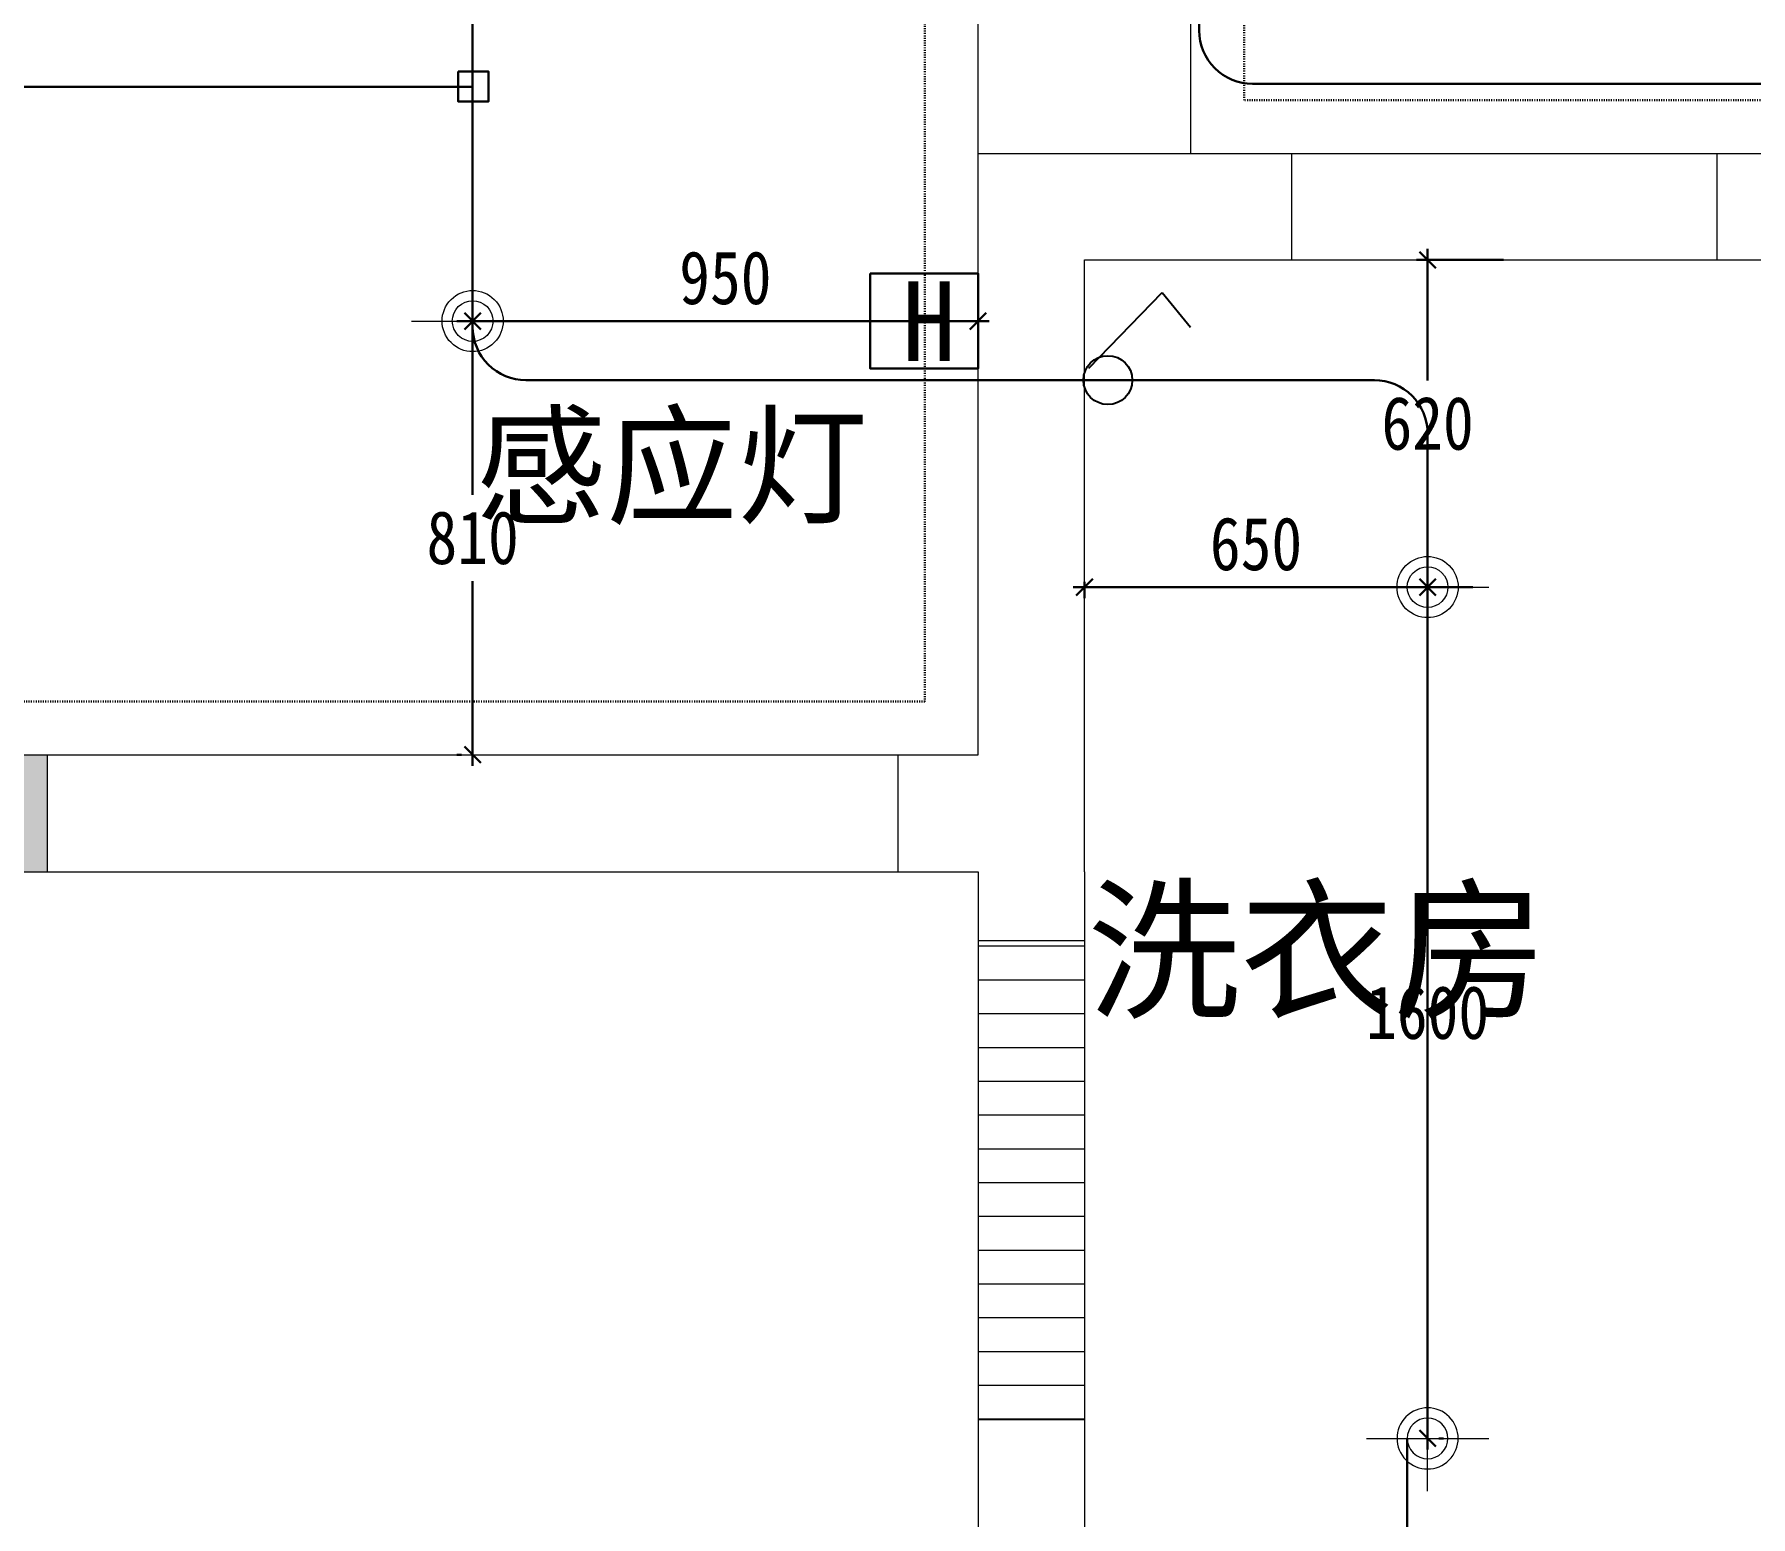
# Model space of a CAD drawing. Header units: millimetres. Extents: x -41640 to 3079702, y -5257903 to 68462.
# Drawn here: x 16109 to 19335, y 37008 to 39794 of the extents above; entities that cross this region are included whole.
import ezdxf

# ---------------------------------------------------------------- set-up
doc = ezdxf.new("R2010")
doc.units = ezdxf.units.MM
doc.header["$LTSCALE"] = 10
for name, pattern in [('ACAD_ISO03W100', [30, 12, -18]), ('ACAD_ISO04W100', [30.5, 24, -3, 0.5, -3]), ('CONTINOUS', [0])]:
    doc.linetypes.add(name, pattern=pattern)
doc.layers.get('0').update_dxf_attribs({"color": 255})
doc.layers.get('Defpoints').update_dxf_attribs({"color": 255})
for name, color, linetype, lineweight in [('1灯位开关布线图', 1, 'Continuous', 30), ('1灯位开关布置图', 5, 'Continuous', 30), ('1灯具', 2, 'Continuous', 30), ('1空调', 3, 'Continuous', 30), ('标注', 250, 'Continuous', 0), ('浅线', 251, 'CONTINOUS', 0)]:
    doc.layers.add(name, color=color, linetype=linetype, lineweight=lineweight)
doc.layers.add('2323', color=4, linetype='Continuous')
doc.layers.add('A轴线', color=82, linetype='ACAD_ISO04W100')
doc.styles.add('夏建东', font='', dxfattribs={"width": 0.85})
doc.styles.add('宋体', font='', dxfattribs={"height": 2.5})
doc.styles.add('标注', font='', dxfattribs={"height": 60})
doc.styles.add('邓林', font='simhei.ttf')
doc.styles.get('夏建东').set_extended_font_data('SimSun')
doc.styles.get('宋体').set_extended_font_data('SimSun')
doc.styles.get('标注').set_extended_font_data('SimSun')
doc.dimstyles.new('g', dxfattribs={"dimtxt": 100, "dimasz": 31, "dimexe": 21, "dimexo": 30, "dimgap": 31, "dimtad": 1, "dimtih": 1, "dimtoh": 1, "dimdec": 0, "dimrnd": 10, "dimdsep": 46, "dimtxsty": '夏建东', "dimblk": 'OBLIQUE', "dimcen": 2.5, "dimdle": 21, "dimclrd": 5, "dimclre": 5, "dimclrt": 5, "dimadec": 0, "dimazin": 0, "dimtfac": 1, "dimtdec": 0, "dimtmove": 2, "dimatfit": 3, "dimldrblk": 'DOT', "dimfxl": 300, "dimlwd": -1, "dimlwe": -1, "dimarcsym": 1})

# ---------------------------------------------------------------- blocks, each defined once
blk = doc.blocks.new('g')
at = {"layer": '标注', "color": 2, "linetype": 'ByBlock'}
for p, q in [((2651941.9, -3543612.5), (2651941.9, -3543413.8)), ((2652056.8, -3543513.2), (2651827, -3543513.2))]:
    blk.add_line(p, q, dxfattribs=at)
for major_axis, start_param, end_param in [((2.2, 57.4), 0.823782, 7.106967), ((3.2, 38.1), 0.868899, 7.152084)]:
    blk.add_ellipse((2651941.9, -3543513.2), major_axis=major_axis, ratio=1, start_param=start_param, end_param=end_param, dxfattribs=at)
blk = doc.blocks.new('_Oblique')
at = {"color": 0, "linetype": 'ByBlock', "lineweight": -2}
blk.add_line((-0.5, -0.5), (0.5, 0.5), dxfattribs=at)
blk = doc.blocks.new('*D390')
at = {"layer": '1灯位开关布置图', "color": 5}
for p, q in [((18870, 39370.4), (18706.6, 39370.4)), ((18727.6, 39391.4), (18727.6, 39143.9)), ((18727.6, 38734.4), (18727.6, 38981.9)), ((18812.4, 38755.4), (18706.6, 38755.4))]:
    blk.add_line(p, q, dxfattribs=at)
at = {"layer": 'Defpoints', "color": 0, "lineweight": 30}
for p in [(18900, 39370.4), (18727.6, 38755.4), (18842.4, 38755.4)]:
    blk.add_point(p, dxfattribs=at)
at = {"layer": '1灯位开关布置图', "color": 5, "xscale": 31, "yscale": 31, "zscale": 31}
for p, rotation in [((18727.6, 39370.4), 90), ((18727.6, 38755.4), 270)]:
    blk.add_blockref('_Oblique', p, dxfattribs=dict(at, rotation=rotation))
at = {"layer": '1灯位开关布置图', "color": 5, "insert": (18727.6, 39062.9), "char_height": 100, "attachment_point": 5, "style": '夏建东'}
blk.add_mtext('620', dxfattribs=at)
blk = doc.blocks.new('_Dot')
at = {"color": 0, "linetype": 'ByBlock', "lineweight": -2}
blk.add_line((-0.5, 0), (-1, 0), dxfattribs=at)
at = {"color": 0, "linetype": 'ByBlock', "const_width": 0.5}
blk.add_lwpolyline([(-0.25, 0, 1), (0.25, 0, 1)], format="xyb", close=True, dxfattribs=at)
blk = doc.blocks.new('*D391')
at = {"layer": '1灯位开关布置图', "color": 5}
for p, q in [((18812.4, 38755.4), (18706.6, 38755.4)), ((18727.6, 38776.4), (18727.6, 38036.4)), ((18727.6, 37134.4), (18727.6, 37874.4)), ((18757.6, 37155.4), (18748.6, 37155.4))]:
    blk.add_line(p, q, dxfattribs=at)
at = {"layer": 'Defpoints', "color": 0, "lineweight": 30}
for p in [(18842.4, 38755.4), (18727.6, 37155.4), (18727.6, 37155.4)]:
    blk.add_point(p, dxfattribs=at)
at = {"layer": '1灯位开关布置图', "color": 5, "xscale": 31, "yscale": 31, "zscale": 31}
for p, rotation in [((18727.6, 38755.4), 90), ((18727.6, 37155.4), 270)]:
    blk.add_blockref('_Oblique', p, dxfattribs=dict(at, rotation=rotation))
at = {"layer": '1灯位开关布置图', "color": 5, "insert": (18727.6, 37955.4), "char_height": 100, "attachment_point": 5, "style": '夏建东'}
blk.add_mtext('1600', dxfattribs=at)
blk = doc.blocks.new('*D399')
at = {"layer": '1灯位开关布置图', "color": 5}
for p, q in [((16911.6, 39255.4), (17903.6, 39255.4)), ((16932.6, 39225.4), (16932.6, 39234.4)), ((17882.6, 39225.4), (17882.6, 39234.4))]:
    blk.add_line(p, q, dxfattribs=at)
at = {"layer": 'Defpoints', "color": 0, "lineweight": 30}
for p in [(16932.6, 39255.4), (17882.6, 39255.4), (17882.6, 39255.4)]:
    blk.add_point(p, dxfattribs=at)
at = {"layer": '1灯位开关布置图', "color": 5, "xscale": 31, "yscale": 31, "zscale": 31, "rotation": 180}
blk.add_blockref('_Oblique', (16932.6, 39255.4), dxfattribs=at)
at = {"layer": '1灯位开关布置图', "color": 5, "xscale": 31, "yscale": 31, "zscale": 31}
blk.add_blockref('_Oblique', (17882.6, 39255.4), dxfattribs=at)
at = {"layer": '1灯位开关布置图', "color": 5, "insert": (17407.6, 39336.4), "char_height": 100, "attachment_point": 5, "style": '夏建东'}
blk.add_mtext('950', dxfattribs=at)
blk = doc.blocks.new('*D400')
at = {"layer": '1灯位开关布置图', "color": 5}
for p, q in [((16932.6, 39276.4), (16932.6, 38928.9)), ((16902.6, 39255.4), (16911.6, 39255.4)), ((16932.6, 38419.4), (16932.6, 38766.9)), ((16902.6, 38440.4), (16911.6, 38440.4))]:
    blk.add_line(p, q, dxfattribs=at)
at = {"layer": 'Defpoints', "color": 0, "lineweight": 30}
for p in [(16932.6, 39255.4), (16932.6, 38440.4), (16932.6, 38440.4)]:
    blk.add_point(p, dxfattribs=at)
at = {"layer": '1灯位开关布置图', "color": 5, "xscale": 31, "yscale": 31, "zscale": 31}
for p, rotation in [((16932.6, 39255.4), 90), ((16932.6, 38440.4), 270)]:
    blk.add_blockref('_Oblique', p, dxfattribs=dict(at, rotation=rotation))
at = {"layer": '1灯位开关布置图', "color": 5, "insert": (16932.6, 38847.9), "char_height": 100, "attachment_point": 5, "style": '夏建东'}
blk.add_mtext('810', dxfattribs=at)
blk = doc.blocks.new('单联防水')
at = {"layer": '2323', "color": 0}
for p, q in [((88188.8, 78164.9), (88289.4, 78268.3)), ((88289.4, 78268.3), (88327.8, 78221))]:
    blk.add_line(p, q, dxfattribs=at)
blk.add_circle((88215, 78148.4), 33.4, dxfattribs=at)
at = {"layer": 'A轴线', "color": 0, "linetype": 'ByBlock'}
for p, q in [((88248.4, 78148.4), (88181.6, 78148.4)), ((88215, 78148.4), (88248.4, 78148.4))]:
    blk.add_line(p, q, dxfattribs=at)
blk = doc.blocks.new('*D714')
at = {"layer": '1灯位开关布置图', "color": 5}
for p, q in [((18748.6, 38755.4), (18061.6, 38755.4)), ((18082.6, 38765.4), (18082.6, 38734.4)), ((18727.6, 38755.4), (18727.6, 38776.4))]:
    blk.add_line(p, q, dxfattribs=at)
at = {"layer": 'Defpoints', "color": 0, "linetype": 'Continuous', "lineweight": 30}
for p in [(18082.6, 38795.4), (18082.6, 38755.4), (18727.6, 38755.4)]:
    blk.add_point(p, dxfattribs=at)
at = {"layer": '1灯位开关布置图', "color": 5, "linetype": 'Continuous', "xscale": 31, "yscale": 31, "zscale": 31, "rotation": 180}
blk.add_blockref('_Oblique', (18082.6, 38755.4), dxfattribs=at)
at = {"layer": '1灯位开关布置图', "color": 5, "linetype": 'Continuous', "xscale": 31, "yscale": 31, "zscale": 31}
blk.add_blockref('_Oblique', (18727.6, 38755.4), dxfattribs=at)
at = {"layer": '1灯位开关布置图', "color": 5, "linetype": 'Continuous', "lineweight": 30, "insert": (18405.1, 38836.4), "char_height": 100, "attachment_point": 5, "style": '夏建东'}
blk.add_mtext('650', dxfattribs=at)

msp = doc.modelspace()

# ---------------------------------------------------------------- hatches: boundary and pattern name
at = {"layer": '浅线'}
msp.add_hatch(color=256, dxfattribs=at).paths.add_polyline_path([(15982.6, 39570.4), (12982.6, 39570.4), (12982.6, 38570.4), (10582.3, 38570.4), (10582.3, 38370.4), (10782.3, 38370.4), (10782.3, 34570.4), (10982.3, 34570.4), (10982.3, 38370.4), (13182.6, 38370.4), (13182.6, 39370.4), (15782.6, 39370.4), (15782.6, 38220.4), (16132.6, 38220.4), (16132.6, 38440.4), (15982.6, 38440.4)])
h = msp.add_hatch(dxfattribs=at)
h.set_pattern_fill('ANSI31', color=256, scale=20, angle=135, style=0)
h.set_pattern_definition([(180, (-3246102.35, 3453682.334), (-1e-14, -63.5), [])])
h.paths.add_polyline_path([(18082.6, 38090.4), (17882.6, 38090.4), (17882.6, 37190.4), (18082.6, 37190.4)])

# ---------------------------------------------------------------- linework, layer by layer
at = {"layer": '1灯位开关布线图', "color": 6, "linetype": 'Continuous', "lineweight": 30}
for points in [[(16932.6, 39255.4), (16932.6, 42900.7, 0.414214), (16832.6, 43000.7), (16704, 43000.7, -0.414214), (16604, 43100.7), (16604, 43258.2)], [(18126.7, 39144.4), (17032.6, 39144.4, -0.414214), (16932.6, 39244.4), (16932.6, 39255.4)], [(18827.6, 35455.4), (18789.3, 35455.4, -0.414214), (18689.3, 35555.4), (18689.3, 37155.4)]]:
    msp.add_lwpolyline(points, format="xyb", dxfattribs=at)
at = {"layer": '1灯位开关布线图', "linetype": 'Continuous', "lineweight": 30, "elevation": 0}
msp.add_lwpolyline([(16905.5, 39724.6), (16962.1, 39724.6), (16962.1, 39668), (16905.5, 39668)], close=True, dxfattribs=at)
at = {"layer": '1灯位开关布线图', "color": 6, "linetype": 'Continuous', "lineweight": 30, "elevation": 0}
msp.add_lwpolyline([(15609.2, 39695.9), (16932.6, 39695.9)], dxfattribs=at)
at = {"layer": '1灯位开关布线图', "lineweight": 30}
msp.add_lwpolyline([(17679.9, 39344.9), (17882.6, 39344.9), (17882.6, 39166), (17679.9, 39166), (17679.9, 39344.9)], dxfattribs=at)
at = {"layer": '1灯位开关布线图', "linetype": 'Continuous', "lineweight": 30}
msp.add_lwpolyline([(16932.6, 39255.4), (17882.6, 39255.4)], dxfattribs=at)
msp.add_lwpolyline([(18727.6, 37155.4), (18727.6, 39044.4, 0.414214), (18627.6, 39144.4), (18126.7, 39144.4)], format="xyb", dxfattribs=at)
at = {"layer": '1灯具', "linetype": 'ACAD_ISO03W100', "ltscale": 0.015}
msp.add_lwpolyline([(3182.3, 44270.4), (12482.6, 44270.4), (12482.6, 42770.4), (13082.6, 42770.4), (13082.6, 43070.4), (17782.6, 43070.4), (17782.6, 42770.4), (18382.6, 42770.4), (18382.6, 43270.4), (24032.6, 43270.4), (24032.6, 37240.4), (20572.6, 37240.4), (20572.6, 39670.4), (18382.6, 39670.4), (18382.6, 40170.4), (17782.6, 40170.4), (17782.6, 38540.4), (16082.6, 38540.4), (16082.6, 39870.4), (13082.6, 39870.4), (13082.6, 40170.4), (12482.6, 40170.4), (12482.6, 38670.4), (3182.3, 38670.4)], close=True, dxfattribs=at)
at = {"layer": '1空调', "color": 1, "linetype": 'Continuous', "lineweight": 30}
msp.add_lwpolyline([(21280, 36540.4), (21280, 36806.5, 0.414214), (21180, 36906.5), (20860.1, 36906.5, -0.414214), (20760.1, 37006.5), (20760.1, 39601.4, 0.414214), (20660.1, 39701.4), (18398.4, 39701.4, -0.414214), (18298.4, 39801.4), (18298.4, 41999.3)], format="xyb", dxfattribs=at)
at = {"layer": '浅线', "ltscale": 0.5}
for p, q in [((17882.6, 38440.4), (17882.6, 39570.4)), ((17882.6, 39570.4), (18472.1, 39570.4, 0)), ((18472.1, 39370.4, 0), (18472.1, 39570.4, 0)), ((18472.1, 39570.4, 0), (19272.1, 39570.4, 0)), ((19272.1, 39570.4, 0), (19972.6, 39570.4, 0)), ((19272.1, 39370.4, 0), (19272.1, 39570.4, 0)), ((18082.6, 38220.4), (18082.6, 39370.4)), ((18082.6, 39370.4), (18472.1, 39370.4)), ((18472.1, 39370.4), (19272.1, 39370.4)), ((19272.1, 39370.4), (19672.6, 39370.4)), ((15982.6, 38440.4), (16132.6, 38440.4)), ((16132.6, 38440.4), (16132.6, 38220.4)), ((16132.6, 38440.4), (17732.6, 38440.4)), ((17732.6, 38440.4), (17882.6, 38440.4)), ((17732.6, 38220.4), (17732.6, 38440.4)), ((15782.6, 38220.4), (16132.6, 38220.4)), ((16132.6, 38220.4), (17732.6, 38220.4)), ((17732.6, 38220.4), (17882.6, 38220.4)), ((17882.6, 38220.4), (17882.6, 38090.4)), ((18082.6, 38220.4), (18082.6, 38090.4)), ((17882.6, 38090.4), (17882.6, 34570.4)), ((18082.6, 38090.4), (17882.6, 38090.4)), ((18082.6, 38090.4), (18082.6, 34570.4)), ((18082.6, 37190.4), (17882.6, 37190.4))]:
    msp.add_line(p, q, dxfattribs=at)
for points in [[(17882.6, 39570.4), (17882.6, 40070.4)], [(18282.6, 39570.4), (18282.6, 40070.4)]]:
    msp.add_lwpolyline(points, dxfattribs=at)

# ---------------------------------------------------------------- block references
at = {"layer": '1灯位开关布线图', "color": 7, "xscale": 1.374053990468383, "yscale": 1.374053990468383, "zscale": 1.374053990399716}
msp.add_blockref('单联防水', (-103085.5, -68235.7), dxfattribs=at)
at = {"layer": '1灯具', "rotation": 180}
for p in [(2668874.5, -3504257.7), (2670669.5, -3504757.7)]:
    msp.add_blockref('g', p, dxfattribs=at)
at = {"layer": '1灯具', "xscale": -1}
msp.add_blockref('g', (2670669.5, 3580668.6), dxfattribs=at)

# ---------------------------------------------------------------- texts
at = {"layer": '1灯位开关布线图', "lineweight": 30, "insert": (17739.5, 39330.3), "char_height": 150, "attachment_point": 1, "style": '标注'}
msp.add_mtext_dynamic_manual_height_columns('{\\fSimSun|b0|i0|c134|p2;H}', width=538.3, gutter_width=17.5, heights=[0], dxfattribs=at)
at = {"layer": '1灯具', "insert": (16938.6, 38871.8), "char_height": 180, "width": 2101.718, "attachment_point": 7, "style": '宋体'}
msp.add_mtext('{\\C2;感应灯}', dxfattribs=at)
at = {"layer": '浅线', "linetype": 'ByBlock', "style": '邓林'}
msp.add_text('洗衣房', height=211.2, dxfattribs=at).set_placement((18087.8, 37967.2))

# ---------------------------------------------------------------- dimensions: what is measured, and where the dimension line sits
at = {"layer": '1灯位开关布置图', "color": 250}
dim = msp.add_linear_dim(base=(17882.6, 39255.4), p1=(16932.6, 39255.4), p2=(17882.6, 39255.4), dimstyle='g', dxfattribs=at)
dim.commit()
dim.dimension.update_dxf_attribs({"geometry": '*D399', "text_midpoint": (17407.6, 39336.4)})
for base, p1, p2, picture, middle in [((18727.6, 38755.4), (18900, 39370.4), (18842.4, 38755.4), '*D390', (18727.6, 39062.9)), ((16932.6, 38440.4), (16932.6, 39255.4), (16932.6, 38440.4), '*D400', (16932.6, 38847.9)), ((18727.6, 37155.4), (18842.4, 38755.4), (18727.6, 37155.4), '*D391', (18727.6, 37955.4))]:
    dim = msp.add_linear_dim(base=base, p1=p1, p2=p2, angle=90, dimstyle='g', dxfattribs=at)
    dim.commit()
    dim.dimension.update_dxf_attribs({"geometry": picture, "text_midpoint": middle})
at = {"layer": '1灯位开关布置图', "linetype": 'Continuous', "lineweight": 30}
dim = msp.add_linear_dim(base=(18082.6, 38755.4), p1=(18727.6, 38755.4), p2=(18082.6, 38795.4), dimstyle='g', override={"dimfxlon": 1}, dxfattribs=at)
dim.commit()
dim.dimension.update_dxf_attribs({"geometry": '*D714', "text_midpoint": (18405.1, 38836.4)})

doc.saveas('drawing.dxf')
